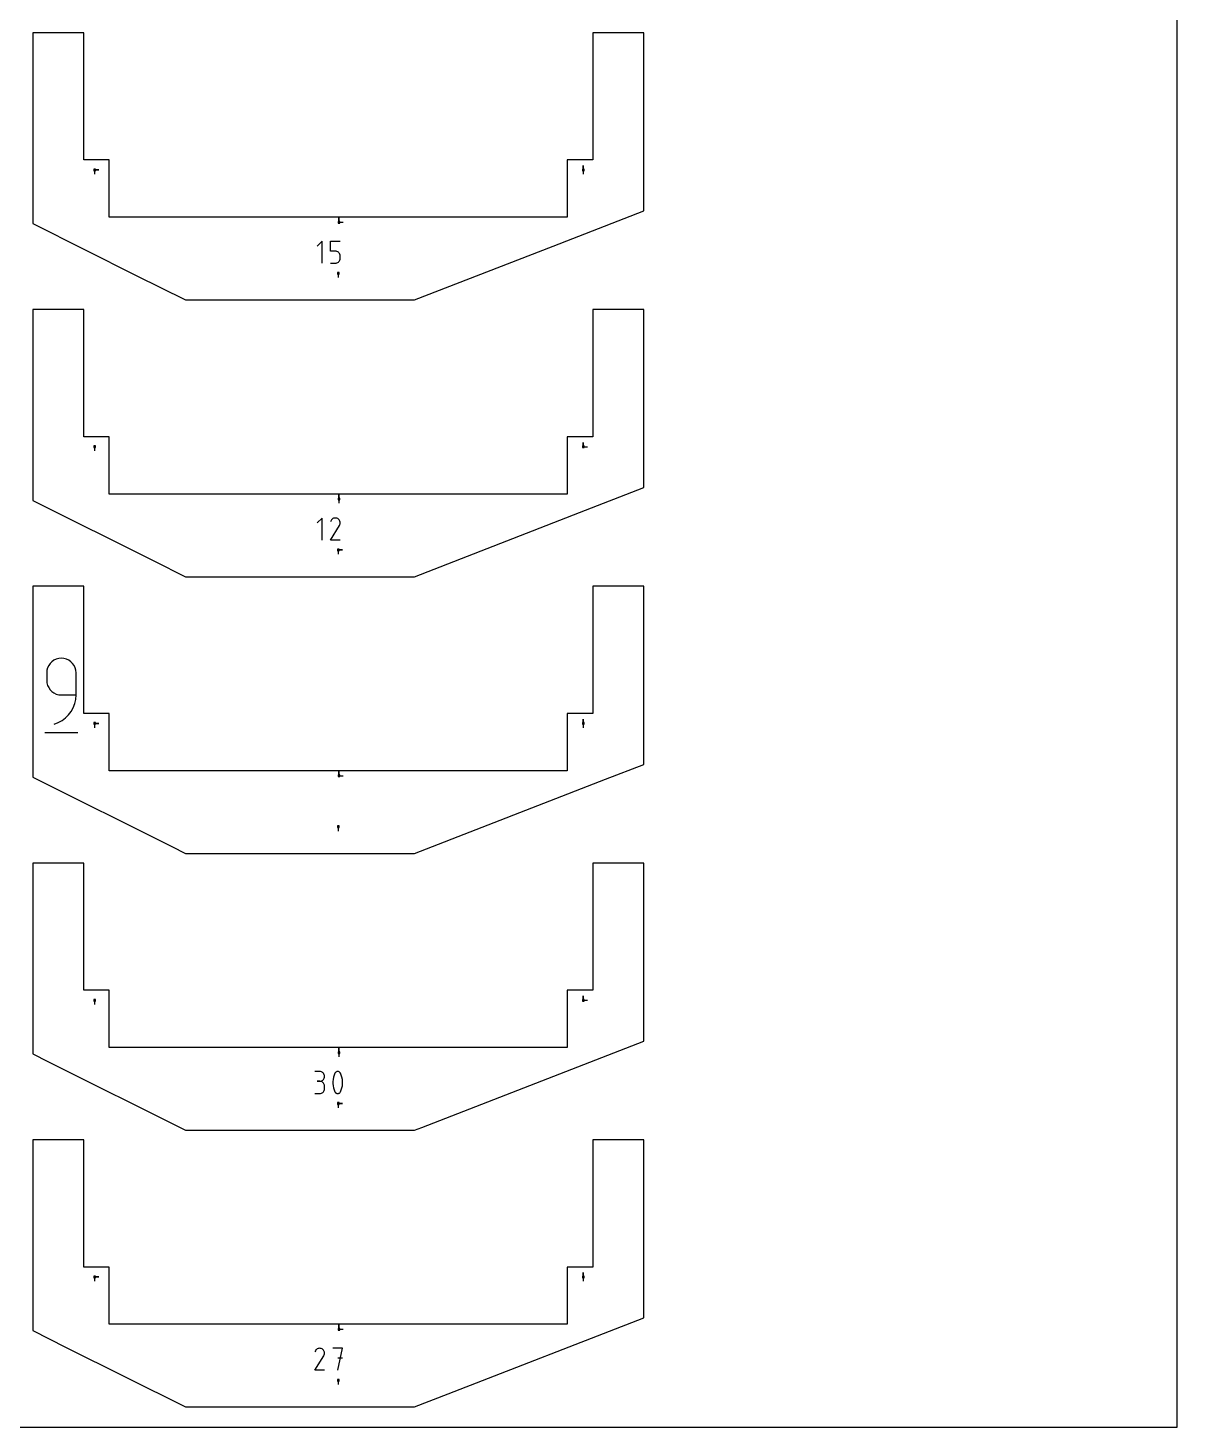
# Model space of a CAD drawing. Extents: x 0 to 800, y 0 to 1000.
# Drawn here: x 417.8 to 800, y 0 to 465.5 of the extents above; entities that cross this region are included whole.
import ezdxf

# ---------------------------------------------------------------- set-up
doc = ezdxf.new("R2010")
doc.units = 0

msp = doc.modelspace()

# ---------------------------------------------------------------- linework, layer by layer
at = {"layer": 'annotation', "color": 1}
for p, q in [((602.535661, 418.22689), (602.535661, 419.65564)), ((602.535661, 418.22689), (602.535661, 419.65564)), ((602.535661, 419.65564), (602.535661, 418.22689)), ((439.975651, 418.22689), (441.404401, 418.22689)), ((439.975651, 418.22689), (441.404401, 418.22689)), ((441.404401, 418.22689), (439.975651, 418.22689)), ((439.975651, 418.22689), (439.975651, 416.79814)), ((602.535661, 418.22689), (602.535661, 416.79814)), ((521.255656, 400.817306), (521.255656, 402.246056)), ((521.255656, 400.817306), (521.255656, 402.246056)), ((521.255656, 402.246056), (521.255656, 400.817306)), ((521.255656, 400.817306), (522.684406, 400.817306)), ((515.65841, 394.497622), (514.031985, 392.870738)), ((515.65841, 387.18169), (515.65841, 394.497622)), ((518.401655, 391.239724), (518.401655, 394.497622)), ((518.401655, 394.497622), (521.650836, 394.497622)), ((520.026245, 391.239724), (518.401655, 391.239724)), ((520.317949, 391.213649), (520.026245, 391.239724)), ((520.592629, 391.138447), (520.317949, 391.213649)), ((520.845669, 391.018654), (520.592629, 391.138447)), ((521.07245, 390.858803), (520.845669, 391.018654)), ((518.401655, 387.18169), (520.026245, 387.18169)), ((520.026245, 387.18169), (520.317828, 387.207907)), ((520.026245, 387.18169), (520.026245, 387.18169)), ((520.317828, 387.207907), (520.592444, 387.283488)), ((520.592444, 387.283488), (520.845465, 387.403831)), ((520.845465, 387.403831), (521.072261, 387.564333)), ((521.072261, 387.564333), (521.268203, 387.76039)), ((521.268354, 390.663431), (521.07245, 390.858803)), ((521.268203, 387.76039), (521.42866, 387.9874)), ((521.428762, 390.437072), (521.268354, 390.663431)), ((521.42866, 387.9874), (521.549005, 388.24076)), ((521.549058, 390.184262), (521.428762, 390.437072)), ((521.549005, 388.24076), (521.624606, 388.515866)), ((521.624621, 389.909536), (521.549058, 390.184262)), ((521.624606, 388.515866), (521.650836, 388.808115)), ((521.650836, 389.617428), (521.624621, 389.909536)), ((521.650836, 388.808115), (521.650836, 389.617428)), ((521.650836, 389.617428), (521.650836, 389.617428)), ((521.017531, 383.857514), (521.017531, 382.428764)), ((439.975651, 326.151887), (439.975651, 324.723137)), ((602.535661, 326.151887), (602.535661, 327.580637)), ((602.535661, 326.151887), (602.535661, 327.580637)), ((602.535661, 327.580637), (602.535661, 326.151887)), ((602.535661, 326.151887), (603.964411, 326.151887)), ((521.255656, 308.742303), (521.255656, 310.171053)), ((521.255656, 308.742303), (521.255656, 310.171053)), ((521.255656, 310.171053), (521.255656, 308.742303)), ((521.255656, 308.742303), (521.255656, 307.313553)), ((515.657858, 302.422618), (514.031433, 300.795734)), ((515.657858, 295.106686), (515.657858, 302.422618)), ((518.401655, 295.106627), (521.404004, 299.940024)), ((518.619583, 301.609117), (518.406243, 301.199872)), ((518.788885, 301.84919), (518.619583, 301.609117)), ((518.992009, 302.049595), (518.788885, 301.84919)), ((519.222778, 302.208727), (518.992009, 302.049595)), ((519.475014, 302.324982), (519.222778, 302.208727)), ((519.74254, 302.396754), (519.475014, 302.324982)), ((520.019177, 302.42244), (519.74254, 302.396754)), ((520.298748, 302.400434), (520.019177, 302.42244)), ((520.575075, 302.32913), (520.298748, 302.400434)), ((520.841982, 302.206926), (520.575075, 302.32913)), ((521.080701, 302.037412), (520.841982, 302.206926)), ((520.841982, 302.206926), (520.841982, 302.206926)), ((521.280296, 301.833997), (521.080701, 302.037412)), ((521.438992, 301.602915), (521.280296, 301.833997)), ((521.404004, 299.940024), (521.407594, 299.944465)), ((521.404004, 299.940024), (521.404004, 299.940024)), ((521.407594, 299.944465), (521.411035, 299.948944)), ((521.411035, 299.948944), (521.414353, 299.953499)), ((521.414353, 299.953499), (521.417568, 299.958166)), ((521.417568, 299.958166), (521.420704, 299.962985)), ((521.420704, 299.962985), (521.423784, 299.967993)), ((521.423784, 299.967993), (521.426829, 299.973227)), ((521.426829, 299.973227), (521.429863, 299.978726)), ((521.429863, 299.978726), (521.432908, 299.984527)), ((521.432908, 299.984527), (521.556875, 300.250693)), ((521.432908, 299.984527), (521.432908, 299.984527)), ((521.555014, 301.350399), (521.438992, 301.602915)), ((521.626589, 301.082685), (521.555014, 301.350399)), ((521.556875, 300.250693), (521.629294, 300.526597)), ((521.65194, 300.806006), (521.626589, 301.082685)), ((521.629294, 300.526597), (521.65194, 300.806006)), ((521.650836, 295.106627), (518.401655, 295.106627)), ((521.017531, 291.78251), (522.446281, 291.78251)), ((521.017531, 291.78251), (522.446281, 291.78251)), ((522.446281, 291.78251), (521.017531, 291.78251)), ((521.017531, 291.78251), (521.017531, 290.35376)), ((424.134106, 251.763502), (424.055418, 250.886707)), ((424.360911, 252.588947), (424.134106, 251.763502)), ((424.721944, 253.349208), (424.360911, 252.588947)), ((425.203317, 254.030455), (424.721944, 253.349208)), ((425.791142, 254.618856), (425.203317, 254.030455)), ((426.47153, 255.100579), (425.791142, 254.618856)), ((427.230593, 255.461791), (426.47153, 255.100579)), ((428.054442, 255.688662), (427.230593, 255.461791)), ((428.929189, 255.767359), (428.054442, 255.688662)), ((429.805748, 255.688662), (428.929189, 255.767359)), ((428.929189, 255.767359), (428.929189, 255.767359)), ((430.63056, 255.461791), (429.805748, 255.688662)), ((431.389906, 255.100579), (430.63056, 255.461791)), ((432.070067, 254.618856), (431.389906, 255.100579)), ((432.657326, 254.030455), (432.070067, 254.618856)), ((433.137962, 253.349208), (432.657326, 254.030455)), ((433.498259, 252.588947), (433.137962, 253.349208)), ((433.724498, 251.763502), (433.498259, 252.588947)), ((433.802959, 250.886707), (433.724498, 251.763502)), ((424.055418, 250.886707), (424.055418, 248.446381)), ((424.055418, 248.446381), (424.055418, 248.446381)), ((424.055418, 248.446381), (424.134106, 247.569633)), ((424.134106, 247.569633), (424.360911, 246.744315)), ((424.360911, 246.744315), (424.721944, 245.984236)), ((433.802959, 243.567105), (433.802959, 250.886707)), ((433.802959, 250.886707), (433.802959, 250.886707)), ((424.721944, 245.984236), (425.203317, 245.303206)), ((425.203317, 245.303206), (425.791142, 244.715034)), ((425.791142, 244.715034), (426.47153, 244.233529)), ((426.47153, 244.233529), (427.230593, 243.872499)), ((427.230593, 243.872499), (428.054442, 243.645755)), ((428.054442, 243.645755), (428.929189, 243.567105)), ((428.929189, 243.567105), (433.802959, 243.567105)), ((433.380144, 240.664969), (433.695052, 242.087314)), ((433.695052, 242.087314), (433.802959, 243.567105)), ((431.325612, 236.92148), (432.182204, 238.064165)), ((432.182204, 238.064165), (432.871454, 239.317957)), ((432.871454, 239.317957), (433.380144, 240.664969)), ((426.490239, 233.819563), (427.883993, 234.338945)), ((426.490239, 233.819563), (426.490239, 233.819563)), ((427.883993, 234.338945), (429.163287, 235.040983)), ((429.163287, 235.040983), (430.3149, 235.907791)), ((430.3149, 235.907791), (431.325612, 236.92148)), ((439.975651, 234.076883), (441.404401, 234.076883)), ((439.975651, 234.076883), (441.404401, 234.076883)), ((441.404401, 234.076883), (439.975651, 234.076883)), ((439.975651, 234.076883), (439.975651, 232.648133)), ((602.535661, 234.076883), (602.535661, 235.505633)), ((602.535661, 234.076883), (602.535661, 235.505633)), ((602.535661, 235.505633), (602.535661, 234.076883)), ((602.535661, 234.076883), (602.535661, 232.648133)), ((423.446369, 231.076089), (434.420267, 231.076089)), ((521.255656, 216.667299), (521.255656, 218.096049)), ((521.255656, 216.667299), (521.255656, 218.096049)), ((521.255656, 218.096049), (521.255656, 216.667299)), ((521.255656, 216.667299), (522.684406, 216.667299)), ((521.017531, 199.707507), (521.017531, 198.278757)), ((439.975651, 142.00188), (439.975651, 140.57313)), ((602.535661, 142.00188), (602.535661, 143.43063)), ((602.535661, 142.00188), (602.535661, 143.43063)), ((602.535661, 143.43063), (602.535661, 142.00188)), ((602.535661, 142.00188), (603.964411, 142.00188)), ((521.255656, 124.592296), (521.255656, 126.021046)), ((521.255656, 124.592296), (521.255656, 126.021046)), ((521.255656, 126.021046), (521.255656, 124.592296)), ((521.255656, 124.592296), (521.255656, 123.163546)), ((514.852147, 118.264124), (513.227557, 118.264124)), ((515.144334, 118.237898), (514.852147, 118.264124)), ((515.419271, 118.162318), (515.144334, 118.237898)), ((515.672386, 118.042034), (515.419271, 118.162318)), ((515.899107, 117.881692), (515.672386, 118.042034)), ((516.09486, 117.685943), (515.899107, 117.881692)), ((516.255072, 117.459433), (516.09486, 117.685943)), ((516.375171, 117.206812), (516.255072, 117.459433)), ((516.450584, 116.932727), (516.375171, 117.206812)), ((516.476738, 116.641828), (516.450584, 116.932727)), ((516.450584, 116.349563), (516.476738, 116.641828)), ((516.476738, 116.641828), (516.476738, 116.641828)), ((519.641428, 117.033818), (519.431096, 116.355202)), ((519.92187, 117.693308), (519.641428, 117.033818)), ((520.01631, 117.850356), (519.92187, 117.693308)), ((519.92187, 117.693308), (519.92187, 117.693308)), ((520.134006, 117.984189), (520.01631, 117.850356)), ((520.271063, 118.093512), (520.134006, 117.984189)), ((520.423583, 118.177029), (520.271063, 118.093512)), ((520.587669, 118.233445), (520.423583, 118.177029)), ((520.759424, 118.261465), (520.587669, 118.233445)), ((520.934952, 118.259793), (520.759424, 118.261465)), ((521.110354, 118.227135), (520.934952, 118.259793)), ((521.281736, 118.162195), (521.110354, 118.227135)), ((521.347343, 118.127719), (521.281736, 118.162195)), ((521.281736, 118.162195), (521.281736, 118.162195)), ((521.4103, 118.088119), (521.347343, 118.127719)), ((521.4703, 118.043707), (521.4103, 118.088119)), ((521.527038, 117.994799), (521.4703, 118.043707)), ((521.580207, 117.941707), (521.527038, 117.994799)), ((521.629502, 117.884744), (521.580207, 117.941707)), ((521.674617, 117.824224), (521.629502, 117.884744)), ((521.715245, 117.76046), (521.674617, 117.824224)), ((521.751082, 117.693766), (521.715245, 117.76046)), ((522.032884, 117.032917), (521.751082, 117.693766)), ((521.751082, 117.693766), (521.751082, 117.693766)), ((522.244235, 116.353282), (522.032884, 117.032917)), ((514.852147, 115.014944), (514.038705, 115.014944)), ((514.038705, 115.014944), (514.852147, 115.014944)), ((514.852147, 115.014944), (515.144334, 115.041176)), ((515.144334, 114.988718), (514.852147, 115.014944)), ((514.852147, 115.014944), (514.852147, 115.014944)), ((515.144334, 115.041176), (515.419271, 115.1168)), ((515.419271, 114.913138), (515.144334, 114.988718)), ((515.419271, 115.1168), (515.672386, 115.237204)), ((515.672386, 114.792853), (515.419271, 114.913138)), ((515.672386, 115.237204), (515.899107, 115.397778)), ((515.899107, 114.632512), (515.672386, 114.792853)), ((515.899107, 115.397778), (516.09486, 115.593912)), ((516.09486, 114.436762), (515.899107, 114.632512)), ((516.09486, 115.593912), (516.255072, 115.820994)), ((516.255072, 114.210253), (516.09486, 114.436762)), ((516.09486, 111.534902), (516.255072, 111.761396)), ((516.255072, 115.820994), (516.375171, 116.074415)), ((516.375171, 113.957631), (516.255072, 114.210253)), ((516.255072, 111.761396), (516.375171, 112.014036)), ((516.375171, 116.074415), (516.450584, 116.349563)), ((516.450584, 113.683547), (516.375171, 113.957631)), ((516.375171, 112.014036), (516.450584, 112.288185)), ((516.476738, 113.392647), (516.450584, 113.683547)), ((516.450584, 112.288185), (516.476738, 112.579205)), ((516.476738, 112.579205), (516.476738, 113.392647)), ((516.476738, 113.392647), (516.476738, 113.392647)), ((519.290875, 115.662872), (519.220764, 114.962237)), ((519.220764, 114.962237), (519.220764, 114.258711)), ((519.220764, 114.258711), (519.290875, 113.557703)), ((519.431096, 116.355202), (519.290875, 115.662872)), ((519.290875, 113.557703), (519.431096, 112.864625)), ((519.431096, 112.864625), (519.641428, 112.184888)), ((519.641428, 112.184888), (519.92187, 111.523902)), ((521.751082, 111.524361), (522.032884, 112.183987)), ((522.032884, 112.183987), (522.244235, 112.862705)), ((522.385136, 115.660272), (522.244235, 116.353282)), ((522.244235, 112.862705), (522.385136, 113.555103)), ((522.455586, 114.959298), (522.385136, 115.660272)), ((522.385136, 113.555103), (522.455586, 114.255771)), ((522.455586, 114.255771), (522.455586, 114.959298)), ((513.227557, 110.956909), (514.852147, 110.956909)), ((514.852147, 110.956909), (515.144334, 110.98312)), ((514.852147, 110.956909), (514.852147, 110.956909)), ((515.144334, 110.98312), (515.419271, 111.058662)), ((515.419271, 111.058662), (515.672386, 111.178898)), ((515.672386, 111.178898), (515.899107, 111.33919)), ((515.899107, 111.33919), (516.09486, 111.534902)), ((519.92187, 111.523902), (519.92187, 111.523902)), ((519.92187, 111.523902), (519.957576, 111.457341)), ((519.957576, 111.457341), (519.997905, 111.393896)), ((519.997905, 111.393896), (520.042686, 111.333758)), ((520.042686, 111.333758), (520.091748, 111.27712)), ((520.091748, 111.27712), (520.144923, 111.224176)), ((520.144923, 111.224176), (520.20204, 111.175117)), ((520.20204, 111.175117), (520.262929, 111.130136)), ((520.262929, 111.130136), (520.327421, 111.089426)), ((520.327421, 111.089426), (520.395345, 111.05318)), ((520.395345, 111.05318), (520.395345, 111.05318)), ((520.395345, 111.05318), (520.565377, 110.989617)), ((520.565377, 110.989617), (520.739758, 110.958039)), ((520.739758, 110.958039), (520.914547, 110.957156)), ((520.914547, 110.957156), (521.085802, 110.985681)), ((521.017531, 107.632504), (522.446281, 107.632504)), ((521.017531, 107.632504), (522.446281, 107.632504)), ((522.446281, 107.632504), (521.017531, 107.632504)), ((521.017531, 107.632504), (521.017531, 106.203754)), ((521.085802, 110.985681), (521.249581, 111.042326)), ((521.249581, 111.042326), (521.40194, 111.125805)), ((521.40194, 111.125805), (521.538938, 111.234829)), ((521.538938, 111.234829), (521.656633, 111.36811)), ((521.656633, 111.36811), (521.751082, 111.524361)), ((521.751082, 111.524361), (521.751082, 111.524361)), ((602.535661, 49.926877), (602.535661, 51.355627)), ((602.535661, 49.926877), (602.535661, 51.355627)), ((602.535661, 51.355627), (602.535661, 49.926877)), ((439.975651, 49.926877), (441.404401, 49.926877)), ((439.975651, 49.926877), (441.404401, 49.926877)), ((441.404401, 49.926877), (439.975651, 49.926877)), ((439.975651, 49.926877), (439.975651, 48.498127)), ((602.535661, 49.926877), (602.535661, 48.498127)), ((521.255656, 32.517293), (521.255656, 33.946043)), ((521.255656, 32.517293), (521.255656, 33.946043)), ((521.255656, 33.946043), (521.255656, 32.517293)), ((521.255656, 32.517293), (522.684406, 32.517293)), ((513.218313, 18.881617), (516.220662, 23.715014)), ((513.436241, 25.384107), (513.222901, 24.974862)), ((513.605543, 25.62418), (513.436241, 25.384107)), ((513.808667, 25.824585), (513.605543, 25.62418)), ((514.039436, 25.983717), (513.808667, 25.824585)), ((514.291672, 26.099972), (514.039436, 25.983717)), ((514.559198, 26.171744), (514.291672, 26.099972)), ((514.835835, 26.19743), (514.559198, 26.171744)), ((515.115406, 26.175424), (514.835835, 26.19743)), ((515.391733, 26.10412), (515.115406, 26.175424)), ((515.65864, 25.981916), (515.391733, 26.10412)), ((515.897359, 25.812402), (515.65864, 25.981916)), ((515.65864, 25.981916), (515.65864, 25.981916)), ((516.096954, 25.608987), (515.897359, 25.812402)), ((516.25565, 25.377905), (516.096954, 25.608987)), ((516.220662, 23.715014), (516.224252, 23.719455)), ((516.220662, 23.715014), (516.220662, 23.715014)), ((516.224252, 23.719455), (516.227694, 23.723934)), ((516.227694, 23.723934), (516.231011, 23.728489)), ((516.231011, 23.728489), (516.234226, 23.733156)), ((516.234226, 23.733156), (516.237362, 23.737975)), ((516.237362, 23.737975), (516.240442, 23.742983)), ((516.240442, 23.742983), (516.243487, 23.748217)), ((516.243487, 23.748217), (516.246521, 23.753716)), ((516.246521, 23.753716), (516.249567, 23.759517)), ((516.249567, 23.759517), (516.373533, 24.025683)), ((516.249567, 23.759517), (516.249567, 23.759517)), ((516.371672, 25.125389), (516.25565, 25.377905)), ((516.443247, 24.857675), (516.371672, 25.125389)), ((516.373533, 24.025683), (516.445952, 24.301587)), ((516.468598, 24.580996), (516.443247, 24.857675)), ((516.445952, 24.301587), (516.468598, 24.580996)), ((522.464601, 26.197608), (519.211291, 26.197608)), ((520.838175, 18.881676), (522.464601, 26.197608)), ((516.467494, 18.881617), (513.218313, 18.881617)), ((522.464601, 22.939711), (520.838175, 22.939711)), ((521.017531, 15.5575), (521.017531, 14.12875))]:
    msp.add_line(p, q, dxfattribs=at)
at = {"layer": 'boundary', "color": 5}
for p, q in [((426.744796, 463.867517), (419.417525, 463.867517)), ((419.417525, 463.867517), (419.417525, 420.377649)), ((436.350854, 463.867516), (426.744796, 463.867517)), ((436.350854, 447.950849), (436.350854, 463.867516)), ((611.472077, 463.867517), (605.684195, 463.867517)), ((605.684195, 463.867517), (605.684196, 447.950849)), ((622.617537, 463.867517), (611.472077, 463.867517)), ((622.617537, 423.639391), (622.617537, 463.867517)), ((436.350854, 421.534181), (436.350854, 447.950849)), ((605.684196, 447.950849), (605.684196, 421.534181)), ((622.617537, 404.600846), (622.617537, 423.639391)), ((419.417525, 420.377649), (419.417525, 400.36751)), ((441.91226, 421.534181), (436.350854, 421.534181)), ((444.817525, 421.534181), (441.91226, 421.534181)), ((444.817525, 409.384181), (444.817525, 421.534181)), ((600.122797, 421.534181), (597.217537, 421.534181)), ((597.217537, 421.534181), (597.217537, 414.634181)), ((605.684196, 421.534181), (600.122797, 421.534181)), ((597.217537, 414.634181), (597.217537, 402.484181)), ((444.817525, 402.484181), (444.817525, 409.384181)), ((419.417525, 400.36751), (453.860859, 383.145846)), ((500.017531, 402.484181), (444.817525, 402.484181)), ((597.217537, 402.484181), (500.017531, 402.484181)), ((592.490609, 392.88482), (622.617537, 404.600846)), ((546.417531, 374.967513), (592.490609, 392.88482)), ((453.860859, 383.145846), (470.217525, 374.967514)), ((470.217525, 374.967514), (520.130029, 374.967513)), ((520.130029, 374.967513), (546.417531, 374.967513)), ((425.217523, 371.792513), (419.417525, 371.792513)), ((419.417525, 371.792513), (419.417525, 322.343186)), ((436.350854, 371.792513), (425.217523, 371.792513)), ((436.350854, 360.075846), (436.350854, 371.792513)), ((609.944804, 371.792513), (605.684195, 371.792513)), ((605.684195, 371.792513), (605.684196, 360.075846)), ((622.617537, 371.792513), (609.944804, 371.792513)), ((622.617537, 326.051887), (622.617537, 371.792513)), ((436.350854, 329.459178), (436.350854, 360.075846)), ((605.684196, 360.075846), (605.684196, 329.459178)), ((442.796471, 329.459178), (436.350854, 329.459178)), ((444.817525, 329.459178), (442.796471, 329.459178)), ((444.817525, 315.209178), (444.817525, 329.459178)), ((599.238588, 329.459178), (597.217537, 329.459178)), ((597.217537, 329.459178), (597.217537, 324.659177)), ((605.684196, 329.459178), (599.238588, 329.459178)), ((622.617537, 312.525842), (622.617537, 326.051887)), ((419.417525, 322.343186), (419.417525, 308.292507)), ((597.217537, 324.659177), (597.217537, 310.409178)), ((444.817525, 310.409178), (444.817525, 315.209178)), ((601.213686, 304.202124), (622.617537, 312.525842)), ((419.417525, 308.292507), (459.740858, 288.130843)), ((483.217531, 310.409178), (444.817525, 310.409178)), ((597.217537, 310.409178), (483.217531, 310.409178)), ((546.417531, 282.89251), (601.213686, 304.202124)), ((459.740858, 288.130843), (470.217525, 282.89251)), ((423.690251, 279.71751), (419.417525, 279.71751)), ((419.417525, 279.71751), (419.417525, 224.308723)), ((436.350854, 279.71751), (423.690251, 279.71751)), ((436.350854, 272.200842), (436.350854, 279.71751)), ((470.217525, 282.89251), (529.580029, 282.89251)), ((529.580029, 282.89251), (546.417531, 282.89251)), ((608.417531, 279.71751), (605.684195, 279.71751)), ((605.684195, 279.71751), (605.684196, 272.200842)), ((622.617537, 279.71751), (608.417531, 279.71751)), ((622.617537, 228.464384), (622.617537, 279.71751)), ((436.350854, 237.384174), (436.350854, 272.200842)), ((605.684196, 272.200842), (605.684196, 237.384174)), ((443.680682, 237.384174), (436.350854, 237.384174)), ((444.817525, 237.384175), (443.680682, 237.384174)), ((444.817525, 221.034175), (444.817525, 237.384175)), ((598.354378, 237.384175), (597.217537, 237.384174)), ((597.217537, 237.384174), (597.217537, 234.684174)), ((605.684196, 237.384174), (598.354378, 237.384175)), ((597.217537, 234.684174), (597.217537, 218.334174)), ((622.617537, 220.450839), (622.617537, 228.464384)), ((419.417525, 224.308723), (419.417525, 216.217504)), ((444.817525, 218.334175), (444.817525, 221.034175)), ((609.936763, 215.519428), (622.617537, 220.450839)), ((419.417525, 216.217504), (465.620858, 193.11584)), ((466.417531, 218.334175), (444.817525, 218.334175)), ((597.217537, 218.334174), (466.417531, 218.334175)), ((546.417531, 190.817507), (609.936763, 215.519428)), ((465.620858, 193.11584), (470.217525, 190.817507)), ((434.381157, 187.642507), (419.417525, 187.642506)), ((419.417525, 187.642506), (419.417525, 173.949938)), ((436.350854, 187.642506), (434.381157, 187.642507)), ((436.350854, 150.725839), (436.350854, 187.642506)), ((470.217525, 190.817507), (539.030029, 190.817507)), ((539.030029, 190.817507), (546.417531, 190.817507)), ((619.108445, 187.642507), (605.684195, 187.642507)), ((605.684195, 187.642507), (605.684196, 150.725839)), ((622.617537, 187.642507), (619.108445, 187.642507)), ((622.617537, 174.976881), (622.617537, 187.642507)), ((419.417525, 173.949938), (419.417525, 124.1425)), ((622.617537, 128.375836), (622.617537, 174.976881)), ((436.350854, 145.309171), (436.350854, 150.725839)), ((605.684196, 150.725839), (605.684196, 145.309171)), ((437.491205, 145.309171), (436.350854, 145.309171)), ((444.817525, 145.309171), (437.491205, 145.309171)), ((444.817525, 143.659171), (444.817525, 145.309171)), ((604.543845, 145.309171), (597.217537, 145.309171)), ((597.217537, 145.309171), (597.217537, 127.909172)), ((605.684196, 145.309171), (604.543845, 145.309171)), ((444.817525, 126.259171), (444.817525, 143.659171)), ((584.017531, 126.259171), (444.817525, 126.259171)), ((548.875224, 99.698273), (622.617537, 128.375836)), ((597.217537, 126.259171), (584.017531, 126.259171)), ((597.217537, 127.909172), (597.217537, 126.259171)), ((419.417525, 124.1425), (424.460861, 121.620833)), ((424.460861, 121.620833), (470.217525, 98.742504)), ((470.217525, 98.742504), (472.880026, 98.742503)), ((472.880026, 98.742503), (546.417531, 98.742503)), ((546.417531, 98.742503), (548.875224, 99.698273)), ((432.853885, 95.567503), (419.417525, 95.567503)), ((419.417525, 95.567503), (419.417525, 75.915475)), ((436.350854, 95.567503), (432.853885, 95.567503)), ((436.350854, 62.850836), (436.350854, 95.567503)), ((617.581171, 95.567503), (605.684195, 95.567503)), ((605.684195, 95.567503), (605.684196, 62.850836)), ((622.617537, 95.567503), (617.581171, 95.567503)), ((622.617537, 77.389378), (622.617537, 95.567503)), ((419.417525, 75.915475), (419.417525, 32.067497)), ((622.617537, 36.300832), (622.617537, 77.389378)), ((436.350854, 53.234168), (436.350854, 62.850836)), ((605.684196, 62.850836), (605.684196, 53.234168)), ((438.375416, 53.234168), (436.350854, 53.234168)), ((444.817525, 53.234168), (438.375416, 53.234168)), ((444.817525, 49.484167), (444.817525, 53.234168)), ((603.659636, 53.234168), (597.217537, 53.234168)), ((597.217537, 53.234168), (597.217537, 37.934168)), ((605.684196, 53.234168), (603.659636, 53.234168)), ((444.817525, 34.184168), (444.817525, 49.484167)), ((597.217537, 37.934168), (597.217537, 34.184168)), ((567.217531, 34.184168), (444.817525, 34.184168)), ((557.598301, 11.015577), (622.617537, 36.300832)), ((597.217537, 34.184168), (567.217531, 34.184168)), ((419.417525, 32.067497), (430.34086, 26.60583)), ((430.34086, 26.60583), (470.217525, 6.6675)), ((546.417531, 6.6675), (557.598301, 11.015577)), ((470.217525, 6.6675), (482.330027, 6.6675)), ((482.330027, 6.6675), (546.417531, 6.6675))]:
    msp.add_line(p, q, dxfattribs=at)
at = {"layer": 'frame', "color": 5}
for p, q in [((800, 0), (800, 1000)), ((0, 0), (800, 0))]:
    msp.add_line(p, q, dxfattribs=at)
at = {"layer": 'hole', "color": 5}
for p, q in [((440.261401, 418.51264), (439.689901, 418.51264)), ((439.689901, 418.51264), (439.689901, 417.94114)), ((439.689901, 417.94114), (440.261401, 417.94114)), ((440.261401, 417.94114), (440.261401, 418.51264)), ((602.821411, 418.51264), (602.249911, 418.51264)), ((602.249911, 418.51264), (602.249911, 417.94114)), ((602.249911, 417.94114), (602.821411, 417.94114)), ((602.821411, 417.94114), (602.821411, 418.51264)), ((521.541406, 401.103056), (520.969906, 401.103056)), ((520.969906, 401.103056), (520.969906, 400.531556)), ((520.969906, 400.531556), (521.541406, 400.531556)), ((521.541406, 400.531556), (521.541406, 401.103056)), ((521.303281, 384.143264), (520.731781, 384.143264)), ((520.731781, 384.143264), (520.731781, 383.571764)), ((520.731781, 383.571764), (521.303281, 383.571764)), ((521.303281, 383.571764), (521.303281, 384.143264)), ((440.261401, 326.437637), (439.689901, 326.437637)), ((439.689901, 326.437637), (439.689901, 325.866137)), ((439.689901, 325.866137), (440.261401, 325.866137)), ((440.261401, 325.866137), (440.261401, 326.437637)), ((602.821411, 326.437637), (602.249911, 326.437637)), ((602.249911, 326.437637), (602.249911, 325.866137)), ((602.249911, 325.866137), (602.821411, 325.866137)), ((602.821411, 325.866137), (602.821411, 326.437637)), ((521.541406, 309.028053), (520.969906, 309.028053)), ((520.969906, 309.028053), (520.969906, 308.456553)), ((520.969906, 308.456553), (521.541406, 308.456553)), ((521.541406, 308.456553), (521.541406, 309.028053)), ((521.303281, 292.06826), (520.731781, 292.06826)), ((520.731781, 292.06826), (520.731781, 291.49676)), ((520.731781, 291.49676), (521.303281, 291.49676)), ((521.303281, 291.49676), (521.303281, 292.06826)), ((440.261401, 234.362633), (439.689901, 234.362633)), ((439.689901, 234.362633), (439.689901, 233.791133)), ((439.689901, 233.791133), (440.261401, 233.791133)), ((440.261401, 233.791133), (440.261401, 234.362633)), ((602.821411, 234.362633), (602.249911, 234.362633)), ((602.249911, 234.362633), (602.249911, 233.791133)), ((602.249911, 233.791133), (602.821411, 233.791133)), ((602.821411, 233.791133), (602.821411, 234.362633)), ((521.541406, 216.953049), (520.969906, 216.953049)), ((520.969906, 216.953049), (520.969906, 216.381549)), ((520.969906, 216.381549), (521.541406, 216.381549)), ((521.541406, 216.381549), (521.541406, 216.953049)), ((521.303281, 199.993257), (520.731781, 199.993257)), ((520.731781, 199.993257), (520.731781, 199.421757)), ((520.731781, 199.421757), (521.303281, 199.421757)), ((521.303281, 199.421757), (521.303281, 199.993257)), ((440.261401, 142.28763), (439.689901, 142.28763)), ((439.689901, 142.28763), (439.689901, 141.71613)), ((439.689901, 141.71613), (440.261401, 141.71613)), ((440.261401, 141.71613), (440.261401, 142.28763)), ((602.821411, 142.28763), (602.249911, 142.28763)), ((602.249911, 142.28763), (602.249911, 141.71613)), ((602.249911, 141.71613), (602.821411, 141.71613)), ((602.821411, 141.71613), (602.821411, 142.28763)), ((521.541406, 124.878046), (520.969906, 124.878046)), ((520.969906, 124.878046), (520.969906, 124.306546)), ((520.969906, 124.306546), (521.541406, 124.306546)), ((521.541406, 124.306546), (521.541406, 124.878046)), ((521.303281, 107.918254), (520.731781, 107.918254)), ((520.731781, 107.918254), (520.731781, 107.346754)), ((520.731781, 107.346754), (521.303281, 107.346754)), ((521.303281, 107.346754), (521.303281, 107.918254)), ((440.261401, 50.212627), (439.689901, 50.212627)), ((439.689901, 50.212627), (439.689901, 49.641127)), ((439.689901, 49.641127), (440.261401, 49.641127)), ((440.261401, 49.641127), (440.261401, 50.212627)), ((602.821411, 50.212627), (602.249911, 50.212627)), ((602.249911, 50.212627), (602.249911, 49.641127)), ((602.249911, 49.641127), (602.821411, 49.641127)), ((602.821411, 49.641127), (602.821411, 50.212627)), ((521.541406, 32.803043), (520.969906, 32.803043)), ((520.969906, 32.803043), (520.969906, 32.231543)), ((521.541406, 32.231543), (521.541406, 32.803043)), ((520.969906, 32.231543), (521.541406, 32.231543)), ((521.303281, 15.84325), (520.731781, 15.84325)), ((520.731781, 15.84325), (520.731781, 15.27175)), ((520.731781, 15.27175), (521.303281, 15.27175)), ((521.303281, 15.27175), (521.303281, 15.84325))]:
    msp.add_line(p, q, dxfattribs=at)

doc.saveas('drawing.dxf')
